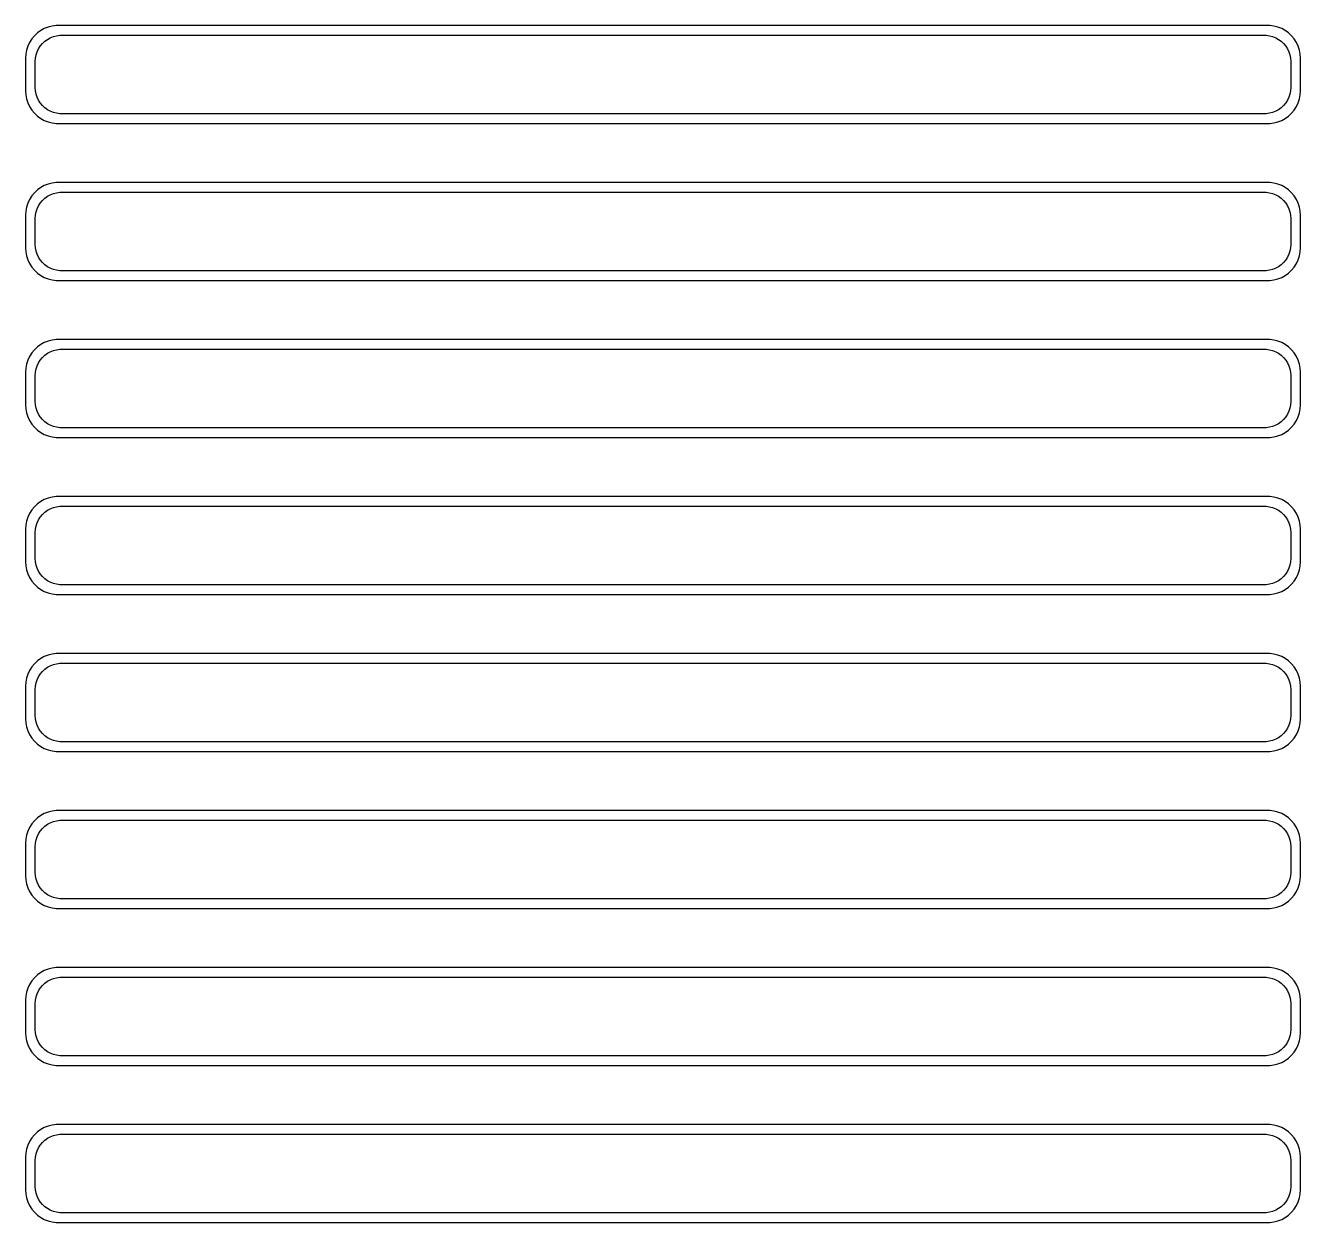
# Model space of a CAD drawing. Header units: metres. Extents: x -98 to 98, y 353 to 703.
# Drawn here: x -97.5 to 97.5, y 520.5 to 703.5 of the extents above; entities that cross this region are included whole.
import ezdxf

# ---------------------------------------------------------------- set-up
doc = ezdxf.new("R2010")
doc.units = ezdxf.units.M

msp = doc.modelspace()

# ---------------------------------------------------------------- linework, layer by layer
for p, q in [((-95.6871, 702.353), (-96.1448, 701.923)), ((-95.1791, 702.722), (-95.6871, 702.353)), ((-94.6289, 703.024), (-95.1791, 702.722)), ((-94.0451, 703.255), (-94.6289, 703.024)), ((-93.4369, 703.411), (-94.0451, 703.255)), ((-92.8139, 703.49), (-93.4369, 703.411)), ((92.8139, 703.49), (-92.8139, 703.49)), ((93.4369, 703.411), (92.8139, 703.49)), ((94.0451, 703.255), (93.4369, 703.411)), ((94.6289, 703.024), (94.0451, 703.255)), ((95.1791, 702.722), (94.6289, 703.024)), ((95.6871, 702.353), (95.1791, 702.722)), ((96.1448, 701.923), (95.6871, 702.353)), ((-97.1489, 700.341), (-97.3429, 699.743)), ((-96.8815, 700.909), (-97.1489, 700.341)), ((-96.5451, 701.439), (-96.8815, 700.909)), ((-96.1448, 701.923), (-96.5451, 701.439)), ((-95.5052, 699.927), (-95.2361, 700.351)), ((-95.2361, 700.351), (-94.9159, 700.738)), ((-94.9159, 700.738), (-94.5497, 701.082)), ((-94.5497, 701.082), (-94.1433, 701.377)), ((-94.1433, 701.377), (-93.7031, 701.619)), ((-93.7031, 701.619), (-93.2361, 701.804)), ((-93.2361, 701.804), (-92.7495, 701.929)), ((-92.7495, 701.929), (-92.2512, 701.992)), ((-92.2512, 701.992), (92.2512, 701.992)), ((92.2512, 701.992), (92.7495, 701.929)), ((92.7495, 701.929), (93.2361, 701.804)), ((93.2361, 701.804), (93.7031, 701.619)), ((93.7031, 701.619), (94.1433, 701.377)), ((94.1433, 701.377), (94.5497, 701.082)), ((94.5497, 701.082), (94.9159, 700.738)), ((94.9159, 700.738), (95.2361, 700.351)), ((95.2361, 700.351), (95.5052, 699.927)), ((96.5451, 701.439), (96.1448, 701.923)), ((96.8815, 700.909), (96.5451, 701.439)), ((97.1489, 700.341), (96.8815, 700.909)), ((97.3429, 699.743), (97.1489, 700.341)), ((-97.4606, 699.127), (-97.5, 698.5)), ((-97.5, 698.5), (-97.5, 693.5)), ((-97.3429, 699.743), (-97.4606, 699.127)), ((-96, 698), (-95.9685, 698.501)), ((-95.9685, 698.501), (-95.8743, 698.995)), ((-95.8743, 698.995), (-95.7191, 699.472)), ((-95.7191, 699.472), (-95.5052, 699.927)), ((95.5052, 699.927), (95.7191, 699.472)), ((95.7191, 699.472), (95.8743, 698.995)), ((95.8743, 698.995), (95.9685, 698.501)), ((95.9685, 698.501), (96, 698)), ((97.4606, 699.127), (97.3429, 699.743)), ((97.5, 698.5), (97.4606, 699.127)), ((97.5, 693.5), (97.5, 698.5)), ((-96, 694), (-96, 698)), ((96, 698), (96, 694)), ((-97.5, 693.5), (-97.4606, 692.873)), ((-97.4606, 692.873), (-97.3429, 692.257)), ((-97.3429, 692.257), (-97.1489, 691.659)), ((-95.9685, 693.499), (-96, 694)), ((-95.8743, 693.005), (-95.9685, 693.499)), ((-95.7191, 692.528), (-95.8743, 693.005)), ((-95.5052, 692.073), (-95.7191, 692.528)), ((95.7191, 692.528), (95.5052, 692.073)), ((95.8743, 693.005), (95.7191, 692.528)), ((95.9685, 693.499), (95.8743, 693.005)), ((96, 694), (95.9685, 693.499)), ((97.1489, 691.659), (97.3429, 692.257)), ((97.3429, 692.257), (97.4606, 692.873)), ((97.4606, 692.873), (97.5, 693.5)), ((-97.1489, 691.659), (-96.8815, 691.091)), ((-96.8815, 691.091), (-96.5451, 690.561)), ((-96.5451, 690.561), (-96.1448, 690.077)), ((-95.2361, 691.649), (-95.5052, 692.073)), ((-94.9159, 691.262), (-95.2361, 691.649)), ((-94.5497, 690.918), (-94.9159, 691.262)), ((-94.1433, 690.623), (-94.5497, 690.918)), ((-93.7031, 690.381), (-94.1433, 690.623)), ((-93.2361, 690.196), (-93.7031, 690.381)), ((93.7031, 690.381), (93.2361, 690.196)), ((94.1433, 690.623), (93.7031, 690.381)), ((94.5497, 690.918), (94.1433, 690.623)), ((94.9159, 691.262), (94.5497, 690.918)), ((95.2361, 691.649), (94.9159, 691.262)), ((95.5052, 692.073), (95.2361, 691.649)), ((96.1448, 690.077), (96.5451, 690.561)), ((96.5451, 690.561), (96.8815, 691.091)), ((96.8815, 691.091), (97.1489, 691.659)), ((-96.1448, 690.077), (-95.6871, 689.647)), ((-95.6871, 689.647), (-95.1791, 689.278)), ((-95.1791, 689.278), (-94.6289, 688.976)), ((-94.6289, 688.976), (-94.0451, 688.745)), ((-94.0451, 688.745), (-93.4369, 688.589)), ((-93.4369, 688.589), (-92.8139, 688.51)), ((-92.7495, 690.071), (-93.2361, 690.196)), ((-92.8139, 688.51), (92.8139, 688.51)), ((-92.2512, 690.008), (-92.7495, 690.071)), ((92.2512, 690.008), (-92.2512, 690.008)), ((92.7495, 690.071), (92.2512, 690.008)), ((93.2361, 690.196), (92.7495, 690.071)), ((92.8139, 688.51), (93.4369, 688.589)), ((93.4369, 688.589), (94.0451, 688.745)), ((94.0451, 688.745), (94.6289, 688.976)), ((94.6289, 688.976), (95.1791, 689.278)), ((95.1791, 689.278), (95.6871, 689.647)), ((95.6871, 689.647), (96.1448, 690.077)), ((-95.1791, 678.722), (-95.6871, 678.353)), ((-94.6289, 679.024), (-95.1791, 678.722)), ((-94.0451, 679.255), (-94.6289, 679.024)), ((-93.4369, 679.411), (-94.0451, 679.255)), ((-92.8139, 679.49), (-93.4369, 679.411)), ((92.8139, 679.49), (-92.8139, 679.49)), ((93.4369, 679.411), (92.8139, 679.49)), ((94.0451, 679.255), (93.4369, 679.411)), ((94.6289, 679.024), (94.0451, 679.255)), ((95.1791, 678.722), (94.6289, 679.024)), ((95.6871, 678.353), (95.1791, 678.722)), ((-96.8815, 676.909), (-97.1489, 676.341)), ((-96.5451, 677.439), (-96.8815, 676.909)), ((-96.1448, 677.923), (-96.5451, 677.439)), ((-95.6871, 678.353), (-96.1448, 677.923)), ((-95.2361, 676.351), (-94.9159, 676.738)), ((-94.9159, 676.738), (-94.5497, 677.082)), ((-94.5497, 677.082), (-94.1433, 677.377)), ((-94.1433, 677.377), (-93.7031, 677.619)), ((-93.7031, 677.619), (-93.2361, 677.804)), ((-93.2361, 677.804), (-92.7495, 677.929)), ((-92.7495, 677.929), (-92.2512, 677.992)), ((-92.2512, 677.992), (92.2512, 677.992)), ((92.2512, 677.992), (92.7495, 677.929)), ((92.7495, 677.929), (93.2361, 677.804)), ((93.2361, 677.804), (93.7031, 677.619)), ((93.7031, 677.619), (94.1433, 677.377)), ((94.1433, 677.377), (94.5497, 677.082)), ((94.5497, 677.082), (94.9159, 676.738)), ((94.9159, 676.738), (95.2361, 676.351)), ((96.1448, 677.923), (95.6871, 678.353)), ((96.5451, 677.439), (96.1448, 677.923)), ((96.8815, 676.909), (96.5451, 677.439)), ((97.1489, 676.341), (96.8815, 676.909)), ((-97.4606, 675.127), (-97.5, 674.5)), ((-97.3429, 675.743), (-97.4606, 675.127)), ((-97.1489, 676.341), (-97.3429, 675.743)), ((-95.9685, 674.501), (-95.8743, 674.995)), ((-95.8743, 674.995), (-95.7191, 675.472)), ((-95.7191, 675.472), (-95.5052, 675.927)), ((-95.5052, 675.927), (-95.2361, 676.351)), ((95.2361, 676.351), (95.5052, 675.927)), ((95.5052, 675.927), (95.7191, 675.472)), ((95.7191, 675.472), (95.8743, 674.995)), ((95.8743, 674.995), (95.9685, 674.501)), ((97.3429, 675.743), (97.1489, 676.341)), ((97.4606, 675.127), (97.3429, 675.743)), ((97.5, 674.5), (97.4606, 675.127)), ((-97.5, 674.5), (-97.5, 669.5)), ((-96, 674), (-95.9685, 674.501)), ((-96, 670), (-96, 674)), ((95.9685, 674.501), (96, 674)), ((96, 674), (96, 670)), ((97.5, 669.5), (97.5, 674.5)), ((-97.5, 669.5), (-97.4606, 668.873)), ((-97.4606, 668.873), (-97.3429, 668.257)), ((-95.9685, 669.499), (-96, 670)), ((-95.8743, 669.005), (-95.9685, 669.499)), ((-95.7191, 668.528), (-95.8743, 669.005)), ((95.8743, 669.005), (95.7191, 668.528)), ((95.9685, 669.499), (95.8743, 669.005)), ((96, 670), (95.9685, 669.499)), ((97.3429, 668.257), (97.4606, 668.873)), ((97.4606, 668.873), (97.5, 669.5)), ((-97.3429, 668.257), (-97.1489, 667.659)), ((-97.1489, 667.659), (-96.8815, 667.091)), ((-96.8815, 667.091), (-96.5451, 666.561)), ((-95.5052, 668.073), (-95.7191, 668.528)), ((-95.2361, 667.649), (-95.5052, 668.073)), ((-94.9159, 667.262), (-95.2361, 667.649)), ((-94.5497, 666.918), (-94.9159, 667.262)), ((-94.1433, 666.623), (-94.5497, 666.918)), ((94.5497, 666.918), (94.1433, 666.623)), ((94.9159, 667.262), (94.5497, 666.918)), ((95.2361, 667.649), (94.9159, 667.262)), ((95.5052, 668.073), (95.2361, 667.649)), ((95.7191, 668.528), (95.5052, 668.073)), ((96.5451, 666.561), (96.8815, 667.091)), ((96.8815, 667.091), (97.1489, 667.659)), ((97.1489, 667.659), (97.3429, 668.257)), ((-96.5451, 666.561), (-96.1448, 666.077)), ((-96.1448, 666.077), (-95.6871, 665.647)), ((-95.6871, 665.647), (-95.1791, 665.278)), ((-95.1791, 665.278), (-94.6289, 664.976)), ((-94.6289, 664.976), (-94.0451, 664.745)), ((-93.7031, 666.381), (-94.1433, 666.623)), ((-93.2361, 666.196), (-93.7031, 666.381)), ((-92.7495, 666.071), (-93.2361, 666.196)), ((-92.2512, 666.008), (-92.7495, 666.071)), ((92.2512, 666.008), (-92.2512, 666.008)), ((92.7495, 666.071), (92.2512, 666.008)), ((93.2361, 666.196), (92.7495, 666.071)), ((93.7031, 666.381), (93.2361, 666.196)), ((94.1433, 666.623), (93.7031, 666.381)), ((94.0451, 664.745), (94.6289, 664.976)), ((94.6289, 664.976), (95.1791, 665.278)), ((95.1791, 665.278), (95.6871, 665.647)), ((95.6871, 665.647), (96.1448, 666.077)), ((96.1448, 666.077), (96.5451, 666.561)), ((-94.0451, 664.745), (-93.4369, 664.589)), ((-93.4369, 664.589), (-92.8139, 664.51)), ((-92.8139, 664.51), (92.8139, 664.51)), ((92.8139, 664.51), (93.4369, 664.589)), ((93.4369, 664.589), (94.0451, 664.745)), ((-94.0451, 655.255), (-94.6289, 655.024)), ((-93.4369, 655.411), (-94.0451, 655.255)), ((-92.8139, 655.49), (-93.4369, 655.411)), ((92.8139, 655.49), (-92.8139, 655.49)), ((93.4369, 655.411), (92.8139, 655.49)), ((94.0451, 655.255), (93.4369, 655.411)), ((94.6289, 655.024), (94.0451, 655.255)), ((-96.5451, 653.439), (-96.8815, 652.909)), ((-96.1448, 653.923), (-96.5451, 653.439)), ((-95.6871, 654.353), (-96.1448, 653.923)), ((-95.1791, 654.722), (-95.6871, 654.353)), ((-94.6289, 655.024), (-95.1791, 654.722)), ((-94.5497, 653.082), (-94.1433, 653.377)), ((-94.1433, 653.377), (-93.7031, 653.619)), ((-93.7031, 653.619), (-93.2361, 653.804)), ((-93.2361, 653.804), (-92.7495, 653.929)), ((-92.7495, 653.929), (-92.2512, 653.992)), ((-92.2512, 653.992), (92.2512, 653.992)), ((92.2512, 653.992), (92.7495, 653.929)), ((92.7495, 653.929), (93.2361, 653.804)), ((93.2361, 653.804), (93.7031, 653.619)), ((93.7031, 653.619), (94.1433, 653.377)), ((94.1433, 653.377), (94.5497, 653.082)), ((95.1791, 654.722), (94.6289, 655.024)), ((95.6871, 654.353), (95.1791, 654.722)), ((96.1448, 653.923), (95.6871, 654.353)), ((96.5451, 653.439), (96.1448, 653.923)), ((96.8815, 652.909), (96.5451, 653.439)), ((-97.3429, 651.743), (-97.4606, 651.127)), ((-97.1489, 652.341), (-97.3429, 651.743)), ((-96.8815, 652.909), (-97.1489, 652.341)), ((-95.8743, 650.995), (-95.7191, 651.472)), ((-95.7191, 651.472), (-95.5052, 651.927)), ((-95.5052, 651.927), (-95.2361, 652.351)), ((-95.2361, 652.351), (-94.9159, 652.738)), ((-94.9159, 652.738), (-94.5497, 653.082)), ((94.5497, 653.082), (94.9159, 652.738)), ((94.9159, 652.738), (95.2361, 652.351)), ((95.2361, 652.351), (95.5052, 651.927)), ((95.5052, 651.927), (95.7191, 651.472)), ((95.7191, 651.472), (95.8743, 650.995)), ((97.1489, 652.341), (96.8815, 652.909)), ((97.3429, 651.743), (97.1489, 652.341)), ((97.4606, 651.127), (97.3429, 651.743)), ((-97.4606, 651.127), (-97.5, 650.5)), ((-97.5, 650.5), (-97.5, 645.5)), ((-96, 650), (-95.9685, 650.501)), ((-96, 646), (-96, 650)), ((-95.9685, 650.501), (-95.8743, 650.995)), ((95.8743, 650.995), (95.9685, 650.501)), ((95.9685, 650.501), (96, 650)), ((96, 650), (96, 646)), ((97.5, 650.5), (97.4606, 651.127)), ((97.5, 645.5), (97.5, 650.5)), ((-97.5, 645.5), (-97.4606, 644.873)), ((-95.9685, 645.499), (-96, 646)), ((-95.8743, 645.005), (-95.9685, 645.499)), ((95.9685, 645.499), (95.8743, 645.005)), ((96, 646), (95.9685, 645.499)), ((97.4606, 644.873), (97.5, 645.5)), ((-97.4606, 644.873), (-97.3429, 644.257)), ((-97.3429, 644.257), (-97.1489, 643.659)), ((-97.1489, 643.659), (-96.8815, 643.091)), ((-95.7191, 644.528), (-95.8743, 645.005)), ((-95.5052, 644.073), (-95.7191, 644.528)), ((-95.2361, 643.649), (-95.5052, 644.073)), ((-94.9159, 643.262), (-95.2361, 643.649)), ((95.2361, 643.649), (94.9159, 643.262)), ((95.5052, 644.073), (95.2361, 643.649)), ((95.7191, 644.528), (95.5052, 644.073)), ((95.8743, 645.005), (95.7191, 644.528)), ((96.8815, 643.091), (97.1489, 643.659)), ((97.1489, 643.659), (97.3429, 644.257)), ((97.3429, 644.257), (97.4606, 644.873)), ((-96.8815, 643.091), (-96.5451, 642.561)), ((-96.5451, 642.561), (-96.1448, 642.077)), ((-96.1448, 642.077), (-95.6871, 641.647)), ((-95.6871, 641.647), (-95.1791, 641.278)), ((-94.5497, 642.918), (-94.9159, 643.262)), ((-94.1433, 642.623), (-94.5497, 642.918)), ((-93.7031, 642.381), (-94.1433, 642.623)), ((-93.2361, 642.196), (-93.7031, 642.381)), ((-92.7495, 642.071), (-93.2361, 642.196)), ((-92.2512, 642.008), (-92.7495, 642.071)), ((92.2512, 642.008), (-92.2512, 642.008)), ((92.7495, 642.071), (92.2512, 642.008)), ((93.2361, 642.196), (92.7495, 642.071)), ((93.7031, 642.381), (93.2361, 642.196)), ((94.1433, 642.623), (93.7031, 642.381)), ((94.5497, 642.918), (94.1433, 642.623)), ((94.9159, 643.262), (94.5497, 642.918)), ((95.1791, 641.278), (95.6871, 641.647)), ((95.6871, 641.647), (96.1448, 642.077)), ((96.1448, 642.077), (96.5451, 642.561)), ((96.5451, 642.561), (96.8815, 643.091)), ((-95.1791, 641.278), (-94.6289, 640.976)), ((-94.6289, 640.976), (-94.0451, 640.745)), ((-94.0451, 640.745), (-93.4369, 640.589)), ((-93.4369, 640.589), (-92.8139, 640.51)), ((-92.8139, 640.51), (92.8139, 640.51)), ((92.8139, 640.51), (93.4369, 640.589)), ((93.4369, 640.589), (94.0451, 640.745)), ((94.0451, 640.745), (94.6289, 640.976)), ((94.6289, 640.976), (95.1791, 641.278)), ((-96.1448, 629.923), (-96.5451, 629.439)), ((-95.6871, 630.353), (-96.1448, 629.923)), ((-95.1791, 630.722), (-95.6871, 630.353)), ((-94.6289, 631.024), (-95.1791, 630.722)), ((-94.0451, 631.255), (-94.6289, 631.024)), ((-93.4369, 631.411), (-94.0451, 631.255)), ((-92.8139, 631.49), (-93.4369, 631.411)), ((-93.2361, 629.804), (-92.7495, 629.929)), ((92.8139, 631.49), (-92.8139, 631.49)), ((-92.7495, 629.929), (-92.2512, 629.992)), ((-92.2512, 629.992), (92.2512, 629.992)), ((92.2512, 629.992), (92.7495, 629.929)), ((92.7495, 629.929), (93.2361, 629.804)), ((93.4369, 631.411), (92.8139, 631.49)), ((94.0451, 631.255), (93.4369, 631.411)), ((94.6289, 631.024), (94.0451, 631.255)), ((95.1791, 630.722), (94.6289, 631.024)), ((95.6871, 630.353), (95.1791, 630.722)), ((96.1448, 629.923), (95.6871, 630.353)), ((96.5451, 629.439), (96.1448, 629.923)), ((-97.1489, 628.341), (-97.3429, 627.743)), ((-96.8815, 628.909), (-97.1489, 628.341)), ((-96.5451, 629.439), (-96.8815, 628.909)), ((-95.7191, 627.472), (-95.5052, 627.927)), ((-95.5052, 627.927), (-95.2361, 628.351)), ((-95.2361, 628.351), (-94.9159, 628.738)), ((-94.9159, 628.738), (-94.5497, 629.082)), ((-94.5497, 629.082), (-94.1433, 629.377)), ((-94.1433, 629.377), (-93.7031, 629.619)), ((-93.7031, 629.619), (-93.2361, 629.804)), ((93.2361, 629.804), (93.7031, 629.619)), ((93.7031, 629.619), (94.1433, 629.377)), ((94.1433, 629.377), (94.5497, 629.082)), ((94.5497, 629.082), (94.9159, 628.738)), ((94.9159, 628.738), (95.2361, 628.351)), ((95.2361, 628.351), (95.5052, 627.927)), ((95.5052, 627.927), (95.7191, 627.472)), ((96.8815, 628.909), (96.5451, 629.439)), ((97.1489, 628.341), (96.8815, 628.909)), ((97.3429, 627.743), (97.1489, 628.341)), ((-97.4606, 627.127), (-97.5, 626.5)), ((-97.5, 626.5), (-97.5, 621.5)), ((-97.3429, 627.743), (-97.4606, 627.127)), ((-96, 626), (-95.9685, 626.501)), ((-96, 622), (-96, 626)), ((-95.9685, 626.501), (-95.8743, 626.995)), ((-95.8743, 626.995), (-95.7191, 627.472)), ((95.7191, 627.472), (95.8743, 626.995)), ((95.8743, 626.995), (95.9685, 626.501)), ((95.9685, 626.501), (96, 626)), ((96, 626), (96, 622)), ((97.4606, 627.127), (97.3429, 627.743)), ((97.5, 626.5), (97.4606, 627.127)), ((97.5, 621.5), (97.5, 626.5)), ((-97.5, 621.5), (-97.4606, 620.873)), ((-97.4606, 620.873), (-97.3429, 620.257)), ((-97.3429, 620.257), (-97.1489, 619.659)), ((-95.9685, 621.499), (-96, 622)), ((-95.8743, 621.005), (-95.9685, 621.499)), ((-95.7191, 620.528), (-95.8743, 621.005)), ((-95.5052, 620.073), (-95.7191, 620.528)), ((95.7191, 620.528), (95.5052, 620.073)), ((95.8743, 621.005), (95.7191, 620.528)), ((95.9685, 621.499), (95.8743, 621.005)), ((96, 622), (95.9685, 621.499)), ((97.1489, 619.659), (97.3429, 620.257)), ((97.3429, 620.257), (97.4606, 620.873)), ((97.4606, 620.873), (97.5, 621.5)), ((-97.1489, 619.659), (-96.8815, 619.091)), ((-96.8815, 619.091), (-96.5451, 618.561)), ((-96.5451, 618.561), (-96.1448, 618.077)), ((-95.2361, 619.649), (-95.5052, 620.073)), ((-94.9159, 619.262), (-95.2361, 619.649)), ((-94.5497, 618.918), (-94.9159, 619.262)), ((-94.1433, 618.623), (-94.5497, 618.918)), ((-93.7031, 618.381), (-94.1433, 618.623)), ((-93.2361, 618.196), (-93.7031, 618.381)), ((-92.7495, 618.071), (-93.2361, 618.196)), ((93.2361, 618.196), (92.7495, 618.071)), ((93.7031, 618.381), (93.2361, 618.196)), ((94.1433, 618.623), (93.7031, 618.381)), ((94.5497, 618.918), (94.1433, 618.623)), ((94.9159, 619.262), (94.5497, 618.918)), ((95.2361, 619.649), (94.9159, 619.262)), ((95.5052, 620.073), (95.2361, 619.649)), ((96.1448, 618.077), (96.5451, 618.561)), ((96.5451, 618.561), (96.8815, 619.091)), ((96.8815, 619.091), (97.1489, 619.659)), ((-96.1448, 618.077), (-95.6871, 617.647)), ((-95.6871, 617.647), (-95.1791, 617.278)), ((-95.1791, 617.278), (-94.6289, 616.976)), ((-94.6289, 616.976), (-94.0451, 616.745)), ((-94.0451, 616.745), (-93.4369, 616.589)), ((-93.4369, 616.589), (-92.8139, 616.51)), ((-92.8139, 616.51), (92.8139, 616.51)), ((-92.2512, 618.008), (-92.7495, 618.071)), ((92.2512, 618.008), (-92.2512, 618.008)), ((92.7495, 618.071), (92.2512, 618.008)), ((92.8139, 616.51), (93.4369, 616.589)), ((93.4369, 616.589), (94.0451, 616.745)), ((94.0451, 616.745), (94.6289, 616.976)), ((94.6289, 616.976), (95.1791, 617.278)), ((95.1791, 617.278), (95.6871, 617.647)), ((95.6871, 617.647), (96.1448, 618.077)), ((-95.1791, 606.722), (-95.6871, 606.353)), ((-94.6289, 607.024), (-95.1791, 606.722)), ((-94.0451, 607.255), (-94.6289, 607.024)), ((-93.4369, 607.411), (-94.0451, 607.255)), ((-92.8139, 607.49), (-93.4369, 607.411)), ((92.8139, 607.49), (-92.8139, 607.49)), ((93.4369, 607.411), (92.8139, 607.49)), ((94.0451, 607.255), (93.4369, 607.411)), ((94.6289, 607.024), (94.0451, 607.255)), ((95.1791, 606.722), (94.6289, 607.024)), ((95.6871, 606.353), (95.1791, 606.722)), ((-96.8815, 604.909), (-97.1489, 604.341)), ((-96.5451, 605.439), (-96.8815, 604.909)), ((-96.1448, 605.923), (-96.5451, 605.439)), ((-95.6871, 606.353), (-96.1448, 605.923)), ((-95.2361, 604.351), (-94.9159, 604.738)), ((-94.9159, 604.738), (-94.5497, 605.082)), ((-94.5497, 605.082), (-94.1433, 605.377)), ((-94.1433, 605.377), (-93.7031, 605.619)), ((-93.7031, 605.619), (-93.2361, 605.804)), ((-93.2361, 605.804), (-92.7495, 605.929)), ((-92.7495, 605.929), (-92.2512, 605.992)), ((-92.2512, 605.992), (92.2512, 605.992)), ((92.2512, 605.992), (92.7495, 605.929)), ((92.7495, 605.929), (93.2361, 605.804)), ((93.2361, 605.804), (93.7031, 605.619)), ((93.7031, 605.619), (94.1433, 605.377)), ((94.1433, 605.377), (94.5497, 605.082)), ((94.5497, 605.082), (94.9159, 604.738)), ((94.9159, 604.738), (95.2361, 604.351)), ((96.1448, 605.923), (95.6871, 606.353)), ((96.5451, 605.439), (96.1448, 605.923)), ((96.8815, 604.909), (96.5451, 605.439)), ((97.1489, 604.341), (96.8815, 604.909)), ((-97.4606, 603.127), (-97.5, 602.5)), ((-97.3429, 603.743), (-97.4606, 603.127)), ((-97.1489, 604.341), (-97.3429, 603.743)), ((-95.9685, 602.501), (-95.8743, 602.995)), ((-95.8743, 602.995), (-95.7191, 603.472)), ((-95.7191, 603.472), (-95.5052, 603.927)), ((-95.5052, 603.927), (-95.2361, 604.351)), ((95.2361, 604.351), (95.5052, 603.927)), ((95.5052, 603.927), (95.7191, 603.472)), ((95.7191, 603.472), (95.8743, 602.995)), ((95.8743, 602.995), (95.9685, 602.501)), ((97.3429, 603.743), (97.1489, 604.341)), ((97.4606, 603.127), (97.3429, 603.743)), ((97.5, 602.5), (97.4606, 603.127)), ((-97.5, 602.5), (-97.5, 597.5)), ((-96, 602), (-95.9685, 602.501)), ((-96, 598), (-96, 602)), ((95.9685, 602.501), (96, 602)), ((96, 602), (96, 598)), ((97.5, 597.5), (97.5, 602.5)), ((-97.5, 597.5), (-97.4606, 596.873)), ((-97.4606, 596.873), (-97.3429, 596.257)), ((-95.9685, 597.499), (-96, 598)), ((-95.8743, 597.005), (-95.9685, 597.499)), ((-95.7191, 596.528), (-95.8743, 597.005)), ((95.8743, 597.005), (95.7191, 596.528)), ((95.9685, 597.499), (95.8743, 597.005)), ((96, 598), (95.9685, 597.499)), ((97.3429, 596.257), (97.4606, 596.873)), ((97.4606, 596.873), (97.5, 597.5)), ((-97.3429, 596.257), (-97.1489, 595.659)), ((-97.1489, 595.659), (-96.8815, 595.091)), ((-96.8815, 595.091), (-96.5451, 594.561)), ((-95.5052, 596.073), (-95.7191, 596.528)), ((-95.2361, 595.649), (-95.5052, 596.073)), ((-94.9159, 595.262), (-95.2361, 595.649)), ((-94.5497, 594.918), (-94.9159, 595.262)), ((-94.1433, 594.623), (-94.5497, 594.918)), ((94.5497, 594.918), (94.1433, 594.623)), ((94.9159, 595.262), (94.5497, 594.918)), ((95.2361, 595.649), (94.9159, 595.262)), ((95.5052, 596.073), (95.2361, 595.649)), ((95.7191, 596.528), (95.5052, 596.073)), ((96.5451, 594.561), (96.8815, 595.091)), ((96.8815, 595.091), (97.1489, 595.659)), ((97.1489, 595.659), (97.3429, 596.257)), ((-96.5451, 594.561), (-96.1448, 594.077)), ((-96.1448, 594.077), (-95.6871, 593.647)), ((-95.6871, 593.647), (-95.1791, 593.278)), ((-95.1791, 593.278), (-94.6289, 592.976)), ((-94.6289, 592.976), (-94.0451, 592.745)), ((-93.7031, 594.381), (-94.1433, 594.623)), ((-93.2361, 594.196), (-93.7031, 594.381)), ((-92.7495, 594.071), (-93.2361, 594.196)), ((-92.2512, 594.008), (-92.7495, 594.071)), ((92.2512, 594.008), (-92.2512, 594.008)), ((92.7495, 594.071), (92.2512, 594.008)), ((93.2361, 594.196), (92.7495, 594.071)), ((93.7031, 594.381), (93.2361, 594.196)), ((94.1433, 594.623), (93.7031, 594.381)), ((94.0451, 592.745), (94.6289, 592.976)), ((94.6289, 592.976), (95.1791, 593.278)), ((95.1791, 593.278), (95.6871, 593.647)), ((95.6871, 593.647), (96.1448, 594.077)), ((96.1448, 594.077), (96.5451, 594.561)), ((-94.0451, 592.745), (-93.4369, 592.589)), ((-93.4369, 592.589), (-92.8139, 592.51)), ((-92.8139, 592.51), (92.8139, 592.51)), ((92.8139, 592.51), (93.4369, 592.589)), ((93.4369, 592.589), (94.0451, 592.745)), ((-94.0451, 583.255), (-94.6289, 583.024)), ((-93.4369, 583.411), (-94.0451, 583.255)), ((-92.8139, 583.49), (-93.4369, 583.411)), ((92.8139, 583.49), (-92.8139, 583.49)), ((93.4369, 583.411), (92.8139, 583.49)), ((94.0451, 583.255), (93.4369, 583.411)), ((94.6289, 583.024), (94.0451, 583.255)), ((-96.5451, 581.439), (-96.8815, 580.909)), ((-96.1448, 581.923), (-96.5451, 581.439)), ((-95.6871, 582.353), (-96.1448, 581.923)), ((-95.1791, 582.722), (-95.6871, 582.353)), ((-94.6289, 583.024), (-95.1791, 582.722)), ((-94.5497, 581.082), (-94.1433, 581.377)), ((-94.1433, 581.377), (-93.7031, 581.619)), ((-93.7031, 581.619), (-93.2361, 581.804)), ((-93.2361, 581.804), (-92.7495, 581.929)), ((-92.7495, 581.929), (-92.2512, 581.992)), ((-92.2512, 581.992), (92.2512, 581.992)), ((92.2512, 581.992), (92.7495, 581.929)), ((92.7495, 581.929), (93.2361, 581.804)), ((93.2361, 581.804), (93.7031, 581.619)), ((93.7031, 581.619), (94.1433, 581.377)), ((94.1433, 581.377), (94.5497, 581.082)), ((95.1791, 582.722), (94.6289, 583.024)), ((95.6871, 582.353), (95.1791, 582.722)), ((96.1448, 581.923), (95.6871, 582.353)), ((96.5451, 581.439), (96.1448, 581.923)), ((96.8815, 580.909), (96.5451, 581.439)), ((-97.3429, 579.743), (-97.4606, 579.127)), ((-97.1489, 580.341), (-97.3429, 579.743)), ((-96.8815, 580.909), (-97.1489, 580.341)), ((-95.8743, 578.995), (-95.7191, 579.472)), ((-95.7191, 579.472), (-95.5052, 579.927)), ((-95.5052, 579.927), (-95.2361, 580.351)), ((-95.2361, 580.351), (-94.9159, 580.738)), ((-94.9159, 580.738), (-94.5497, 581.082)), ((94.5497, 581.082), (94.9159, 580.738)), ((94.9159, 580.738), (95.2361, 580.351)), ((95.2361, 580.351), (95.5052, 579.927)), ((95.5052, 579.927), (95.7191, 579.472)), ((95.7191, 579.472), (95.8743, 578.995)), ((97.1489, 580.341), (96.8815, 580.909)), ((97.3429, 579.743), (97.1489, 580.341)), ((97.4606, 579.127), (97.3429, 579.743)), ((-97.4606, 579.127), (-97.5, 578.5)), ((-97.5, 578.5), (-97.5, 573.5)), ((-96, 578), (-95.9685, 578.501)), ((-96, 574), (-96, 578)), ((-95.9685, 578.501), (-95.8743, 578.995)), ((95.8743, 578.995), (95.9685, 578.501)), ((95.9685, 578.501), (96, 578)), ((96, 578), (96, 574)), ((97.5, 578.5), (97.4606, 579.127)), ((97.5, 573.5), (97.5, 578.5)), ((-97.5, 573.5), (-97.4606, 572.873)), ((-95.9685, 573.499), (-96, 574)), ((-95.8743, 573.005), (-95.9685, 573.499)), ((95.9685, 573.499), (95.8743, 573.005)), ((96, 574), (95.9685, 573.499)), ((97.4606, 572.873), (97.5, 573.5)), ((-97.4606, 572.873), (-97.3429, 572.257)), ((-97.3429, 572.257), (-97.1489, 571.659)), ((-97.1489, 571.659), (-96.8815, 571.091)), ((-95.7191, 572.528), (-95.8743, 573.005)), ((-95.5052, 572.073), (-95.7191, 572.528)), ((-95.2361, 571.649), (-95.5052, 572.073)), ((-94.9159, 571.262), (-95.2361, 571.649)), ((95.2361, 571.649), (94.9159, 571.262)), ((95.5052, 572.073), (95.2361, 571.649)), ((95.7191, 572.528), (95.5052, 572.073)), ((95.8743, 573.005), (95.7191, 572.528)), ((96.8815, 571.091), (97.1489, 571.659)), ((97.1489, 571.659), (97.3429, 572.257)), ((97.3429, 572.257), (97.4606, 572.873)), ((-96.8815, 571.091), (-96.5451, 570.561)), ((-96.5451, 570.561), (-96.1448, 570.077)), ((-96.1448, 570.077), (-95.6871, 569.647)), ((-95.6871, 569.647), (-95.1791, 569.278)), ((-94.5497, 570.918), (-94.9159, 571.262)), ((-94.1433, 570.623), (-94.5497, 570.918)), ((-93.7031, 570.381), (-94.1433, 570.623)), ((-93.2361, 570.196), (-93.7031, 570.381)), ((-92.7495, 570.071), (-93.2361, 570.196)), ((-92.2512, 570.008), (-92.7495, 570.071)), ((92.2512, 570.008), (-92.2512, 570.008)), ((92.7495, 570.071), (92.2512, 570.008)), ((93.2361, 570.196), (92.7495, 570.071)), ((93.7031, 570.381), (93.2361, 570.196)), ((94.1433, 570.623), (93.7031, 570.381)), ((94.5497, 570.918), (94.1433, 570.623)), ((94.9159, 571.262), (94.5497, 570.918)), ((95.1791, 569.278), (95.6871, 569.647)), ((95.6871, 569.647), (96.1448, 570.077)), ((96.1448, 570.077), (96.5451, 570.561)), ((96.5451, 570.561), (96.8815, 571.091)), ((-95.1791, 569.278), (-94.6289, 568.976)), ((-94.6289, 568.976), (-94.0451, 568.745)), ((-94.0451, 568.745), (-93.4369, 568.589)), ((-93.4369, 568.589), (-92.8139, 568.51)), ((-92.8139, 568.51), (92.8139, 568.51)), ((92.8139, 568.51), (93.4369, 568.589)), ((93.4369, 568.589), (94.0451, 568.745)), ((94.0451, 568.745), (94.6289, 568.976)), ((94.6289, 568.976), (95.1791, 569.278)), ((-96.1448, 557.923), (-96.5451, 557.439)), ((-95.6871, 558.353), (-96.1448, 557.923)), ((-95.1791, 558.722), (-95.6871, 558.353)), ((-94.6289, 559.024), (-95.1791, 558.722)), ((-94.0451, 559.255), (-94.6289, 559.024)), ((-93.4369, 559.411), (-94.0451, 559.255)), ((-93.7031, 557.619), (-93.2361, 557.804)), ((-92.8139, 559.49), (-93.4369, 559.411)), ((-93.2361, 557.804), (-92.7495, 557.929)), ((92.8139, 559.49), (-92.8139, 559.49)), ((-92.7495, 557.929), (-92.2512, 557.992)), ((-92.2512, 557.992), (92.2512, 557.992)), ((92.2512, 557.992), (92.7495, 557.929)), ((92.7495, 557.929), (93.2361, 557.804)), ((93.4369, 559.411), (92.8139, 559.49)), ((93.2361, 557.804), (93.7031, 557.619)), ((94.0451, 559.255), (93.4369, 559.411)), ((94.6289, 559.024), (94.0451, 559.255)), ((95.1791, 558.722), (94.6289, 559.024)), ((95.6871, 558.353), (95.1791, 558.722)), ((96.1448, 557.923), (95.6871, 558.353)), ((96.5451, 557.439), (96.1448, 557.923)), ((-97.1489, 556.341), (-97.3429, 555.743)), ((-96.8815, 556.909), (-97.1489, 556.341)), ((-96.5451, 557.439), (-96.8815, 556.909)), ((-95.7191, 555.472), (-95.5052, 555.927)), ((-95.5052, 555.927), (-95.2361, 556.351)), ((-95.2361, 556.351), (-94.9159, 556.738)), ((-94.9159, 556.738), (-94.5497, 557.082)), ((-94.5497, 557.082), (-94.1433, 557.377)), ((-94.1433, 557.377), (-93.7031, 557.619)), ((93.7031, 557.619), (94.1433, 557.377)), ((94.1433, 557.377), (94.5497, 557.082)), ((94.5497, 557.082), (94.9159, 556.738)), ((94.9159, 556.738), (95.2361, 556.351)), ((95.2361, 556.351), (95.5052, 555.927)), ((95.5052, 555.927), (95.7191, 555.472)), ((96.8815, 556.909), (96.5451, 557.439)), ((97.1489, 556.341), (96.8815, 556.909)), ((97.3429, 555.743), (97.1489, 556.341)), ((-97.4606, 555.127), (-97.5, 554.5)), ((-97.5, 554.5), (-97.5, 549.5)), ((-97.3429, 555.743), (-97.4606, 555.127)), ((-96, 554), (-95.9685, 554.501)), ((-96, 550), (-96, 554)), ((-95.9685, 554.501), (-95.8743, 554.995)), ((-95.8743, 554.995), (-95.7191, 555.472)), ((95.7191, 555.472), (95.8743, 554.995)), ((95.8743, 554.995), (95.9685, 554.501)), ((95.9685, 554.501), (96, 554)), ((96, 554), (96, 550)), ((97.4606, 555.127), (97.3429, 555.743)), ((97.5, 554.5), (97.4606, 555.127)), ((97.5, 549.5), (97.5, 554.5)), ((-95.9685, 549.499), (-96, 550)), ((96, 550), (95.9685, 549.499)), ((-97.5, 549.5), (-97.4606, 548.873)), ((-97.4606, 548.873), (-97.3429, 548.257)), ((-97.3429, 548.257), (-97.1489, 547.659)), ((-95.8743, 549.005), (-95.9685, 549.499)), ((-95.7191, 548.528), (-95.8743, 549.005)), ((-95.5052, 548.073), (-95.7191, 548.528)), ((-95.2361, 547.649), (-95.5052, 548.073)), ((95.5052, 548.073), (95.2361, 547.649)), ((95.7191, 548.528), (95.5052, 548.073)), ((95.8743, 549.005), (95.7191, 548.528)), ((95.9685, 549.499), (95.8743, 549.005)), ((97.1489, 547.659), (97.3429, 548.257)), ((97.3429, 548.257), (97.4606, 548.873)), ((97.4606, 548.873), (97.5, 549.5)), ((-97.1489, 547.659), (-96.8815, 547.091)), ((-96.8815, 547.091), (-96.5451, 546.561)), ((-96.5451, 546.561), (-96.1448, 546.077)), ((-96.1448, 546.077), (-95.6871, 545.647)), ((-94.9159, 547.262), (-95.2361, 547.649)), ((-94.5497, 546.918), (-94.9159, 547.262)), ((-94.1433, 546.623), (-94.5497, 546.918)), ((-93.7031, 546.381), (-94.1433, 546.623)), ((-93.2361, 546.196), (-93.7031, 546.381)), ((-92.7495, 546.071), (-93.2361, 546.196)), ((-92.2512, 546.008), (-92.7495, 546.071)), ((92.2512, 546.008), (-92.2512, 546.008)), ((92.7495, 546.071), (92.2512, 546.008)), ((93.2361, 546.196), (92.7495, 546.071)), ((93.7031, 546.381), (93.2361, 546.196)), ((94.1433, 546.623), (93.7031, 546.381)), ((94.5497, 546.918), (94.1433, 546.623)), ((94.9159, 547.262), (94.5497, 546.918)), ((95.2361, 547.649), (94.9159, 547.262)), ((95.6871, 545.647), (96.1448, 546.077)), ((96.1448, 546.077), (96.5451, 546.561)), ((96.5451, 546.561), (96.8815, 547.091)), ((96.8815, 547.091), (97.1489, 547.659)), ((-95.6871, 545.647), (-95.1791, 545.278)), ((-95.1791, 545.278), (-94.6289, 544.976)), ((-94.6289, 544.976), (-94.0451, 544.745)), ((-94.0451, 544.745), (-93.4369, 544.589)), ((-93.4369, 544.589), (-92.8139, 544.51)), ((-92.8139, 544.51), (92.8139, 544.51)), ((92.8139, 544.51), (93.4369, 544.589)), ((93.4369, 544.589), (94.0451, 544.745)), ((94.0451, 544.745), (94.6289, 544.976)), ((94.6289, 544.976), (95.1791, 545.278)), ((95.1791, 545.278), (95.6871, 545.647)), ((-95.6871, 534.353), (-96.1448, 533.923)), ((-95.1791, 534.722), (-95.6871, 534.353)), ((-94.6289, 535.024), (-95.1791, 534.722)), ((-94.0451, 535.255), (-94.6289, 535.024)), ((-93.4369, 535.411), (-94.0451, 535.255)), ((-92.8139, 535.49), (-93.4369, 535.411)), ((92.8139, 535.49), (-92.8139, 535.49)), ((93.4369, 535.411), (92.8139, 535.49)), ((94.0451, 535.255), (93.4369, 535.411)), ((94.6289, 535.024), (94.0451, 535.255)), ((95.1791, 534.722), (94.6289, 535.024)), ((95.6871, 534.353), (95.1791, 534.722)), ((96.1448, 533.923), (95.6871, 534.353)), ((-96.8815, 532.909), (-97.1489, 532.341)), ((-96.5451, 533.439), (-96.8815, 532.909)), ((-96.1448, 533.923), (-96.5451, 533.439)), ((-95.5052, 531.927), (-95.2361, 532.351)), ((-95.2361, 532.351), (-94.9159, 532.738)), ((-94.9159, 532.738), (-94.5497, 533.082)), ((-94.5497, 533.082), (-94.1433, 533.377)), ((-94.1433, 533.377), (-93.7031, 533.619)), ((-93.7031, 533.619), (-93.2361, 533.804)), ((-93.2361, 533.804), (-92.7495, 533.929)), ((-92.7495, 533.929), (-92.2512, 533.992)), ((-92.2512, 533.992), (92.2512, 533.992)), ((92.2512, 533.992), (92.7495, 533.929)), ((92.7495, 533.929), (93.2361, 533.804)), ((93.2361, 533.804), (93.7031, 533.619)), ((93.7031, 533.619), (94.1433, 533.377)), ((94.1433, 533.377), (94.5497, 533.082)), ((94.5497, 533.082), (94.9159, 532.738)), ((94.9159, 532.738), (95.2361, 532.351)), ((95.2361, 532.351), (95.5052, 531.927)), ((96.5451, 533.439), (96.1448, 533.923)), ((96.8815, 532.909), (96.5451, 533.439)), ((97.1489, 532.341), (96.8815, 532.909)), ((-97.4606, 531.127), (-97.5, 530.5)), ((-97.5, 530.5), (-97.5, 525.5)), ((-97.3429, 531.743), (-97.4606, 531.127)), ((-97.1489, 532.341), (-97.3429, 531.743)), ((-96, 530), (-95.9685, 530.501)), ((-95.9685, 530.501), (-95.8743, 530.995)), ((-95.8743, 530.995), (-95.7191, 531.472)), ((-95.7191, 531.472), (-95.5052, 531.927)), ((95.5052, 531.927), (95.7191, 531.472)), ((95.7191, 531.472), (95.8743, 530.995)), ((95.8743, 530.995), (95.9685, 530.501)), ((95.9685, 530.501), (96, 530)), ((97.3429, 531.743), (97.1489, 532.341)), ((97.4606, 531.127), (97.3429, 531.743)), ((97.5, 530.5), (97.4606, 531.127)), ((97.5, 525.5), (97.5, 530.5)), ((-96, 526), (-96, 530)), ((96, 530), (96, 526)), ((-97.5, 525.5), (-97.4606, 524.873)), ((-97.4606, 524.873), (-97.3429, 524.257)), ((-95.9685, 525.499), (-96, 526)), ((-95.8743, 525.005), (-95.9685, 525.499)), ((-95.7191, 524.528), (-95.8743, 525.005)), ((95.8743, 525.005), (95.7191, 524.528)), ((95.9685, 525.499), (95.8743, 525.005)), ((96, 526), (95.9685, 525.499)), ((97.3429, 524.257), (97.4606, 524.873)), ((97.4606, 524.873), (97.5, 525.5)), ((-97.3429, 524.257), (-97.1489, 523.659)), ((-97.1489, 523.659), (-96.8815, 523.091)), ((-96.8815, 523.091), (-96.5451, 522.561)), ((-95.5052, 524.073), (-95.7191, 524.528)), ((-95.2361, 523.649), (-95.5052, 524.073)), ((-94.9159, 523.262), (-95.2361, 523.649)), ((-94.5497, 522.918), (-94.9159, 523.262)), ((-94.1433, 522.623), (-94.5497, 522.918)), ((-93.7031, 522.381), (-94.1433, 522.623)), ((94.1433, 522.623), (93.7031, 522.381)), ((94.5497, 522.918), (94.1433, 522.623)), ((94.9159, 523.262), (94.5497, 522.918)), ((95.2361, 523.649), (94.9159, 523.262)), ((95.5052, 524.073), (95.2361, 523.649)), ((95.7191, 524.528), (95.5052, 524.073)), ((96.5451, 522.561), (96.8815, 523.091)), ((96.8815, 523.091), (97.1489, 523.659)), ((97.1489, 523.659), (97.3429, 524.257)), ((-96.5451, 522.561), (-96.1448, 522.077)), ((-96.1448, 522.077), (-95.6871, 521.647)), ((-95.6871, 521.647), (-95.1791, 521.278)), ((-95.1791, 521.278), (-94.6289, 520.976)), ((-94.6289, 520.976), (-94.0451, 520.745)), ((-94.0451, 520.745), (-93.4369, 520.589)), ((-93.2361, 522.196), (-93.7031, 522.381)), ((-92.7495, 522.071), (-93.2361, 522.196)), ((-92.2512, 522.008), (-92.7495, 522.071)), ((92.2512, 522.008), (-92.2512, 522.008)), ((92.7495, 522.071), (92.2512, 522.008)), ((93.2361, 522.196), (92.7495, 522.071)), ((93.7031, 522.381), (93.2361, 522.196)), ((93.4369, 520.589), (94.0451, 520.745)), ((94.0451, 520.745), (94.6289, 520.976)), ((94.6289, 520.976), (95.1791, 521.278)), ((95.1791, 521.278), (95.6871, 521.647)), ((95.6871, 521.647), (96.1448, 522.077)), ((96.1448, 522.077), (96.5451, 522.561)), ((-93.4369, 520.589), (-92.8139, 520.51)), ((-92.8139, 520.51), (92.8139, 520.51)), ((92.8139, 520.51), (93.4369, 520.589))]:
    msp.add_line(p, q)

doc.saveas('drawing.dxf')
